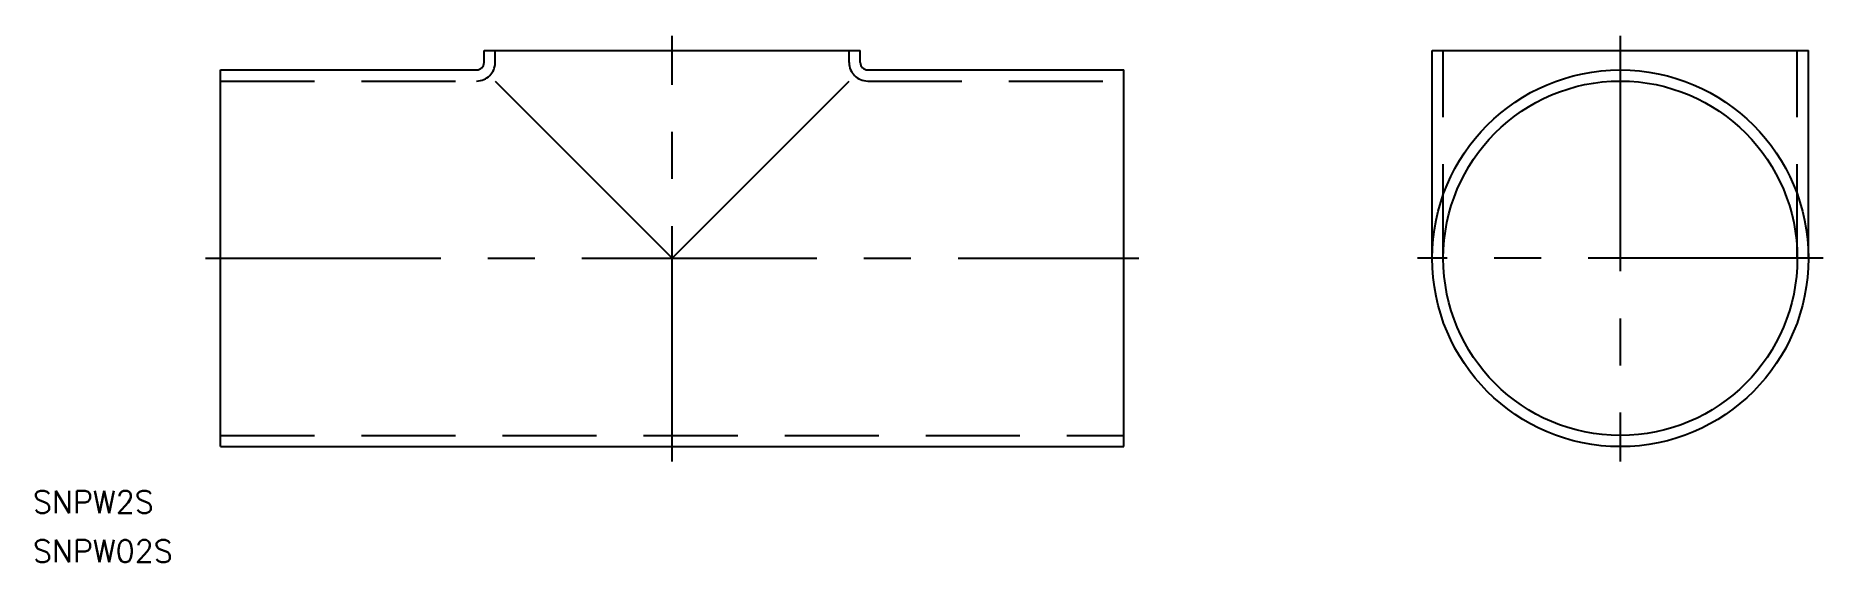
# Model space of a CAD drawing. Extents: x -214 to 27, y -41 to 30.
import ezdxf

# ---------------------------------------------------------------- set-up
doc = ezdxf.new("R2010")
doc.units = 0
doc.linetypes.add('CENTER', pattern=[50.8, 31.75, -6.35, 6.35, -6.35])
doc.linetypes.add('DASHED', pattern=[19.05, 12.7, -6.35])
doc.layers.get('0').update_dxf_attribs({"linetype": 'CONTINUOUS'})
doc.layers.add('CENTER', color=1, linetype='CENTER')
doc.styles.get("Standard").update_dxf_attribs({"font": 'txt.shx', "height": 3, "bigfont": 'bigfont.shx'})

# ---------------------------------------------------------------- blocks, each defined once
blk = doc.blocks.new('*U2')
at = {"color": 7, "linetype": 'CONTINUOUS'}
blk.add_text('SNPW2S', height=3, dxfattribs=at).set_placement((-214.35, -34.35))
blk = doc.blocks.new('*U3')
at = {"color": 7, "linetype": 'CONTINUOUS'}
blk.add_text('SNPW02S', height=3, dxfattribs=at).set_placement((-214.35, -40.98))

msp = doc.modelspace()

# ---------------------------------------------------------------- linework, layer by layer
at = {"color": 7, "linetype": 'CONTINUOUS'}
for p, q in [((-153.43, 28), (-102.63, 28)), ((-153.43, 26.4), (-153.43, 28)), ((-102.63, 26.4), (-102.63, 28)), ((-25.4, 28), (25.4, 28)), ((-25.4, 0), (-25.4, 28)), ((25.4, 0), (25.4, 28)), ((-189.03, 25.4), (-154.43, 25.4)), ((-189.03, -25.4), (-189.03, 25.4)), ((-101.63, 25.4), (-67.03, 25.4)), ((-67.03, -25.4), (-67.03, 25.4)), ((-151.93, 23.9), (-128.03, 0)), ((-128.03, 0), (-104.13, 23.9)), ((-189.03, -25.4), (-67.03, -25.4))]:
    msp.add_line(p, q, dxfattribs=at)
at = {"color": 3, "linetype": 'DASHED'}
for p, q in [((-151.93, 26.4), (-151.93, 28)), ((-104.13, 26.4), (-104.13, 28)), ((-23.9, 0), (-23.9, 28)), ((23.9, 0), (23.9, 28)), ((-189.03, 23.9), (-154.43, 23.9)), ((-101.63, 23.9), (-67.03, 23.9)), ((-189.03, -23.9), (-67.03, -23.9))]:
    msp.add_line(p, q, dxfattribs=at)
at = {"color": 7, "linetype": 'CONTINUOUS'}
for radius in [25.4, 23.9]:
    msp.add_circle((0, 0), radius, dxfattribs=at)
for centre, start, end in [((-154.43, 26.4), 270, 0), ((-101.63, 26.4), 180, 270)]:
    msp.add_arc(centre, 1, start, end, dxfattribs=at)
at = {"color": 3, "linetype": 'DASHED'}
for centre, start, end in [((-154.43, 26.4), 270, 0), ((-101.63, 26.4), 180, 270)]:
    msp.add_arc(centre, 2.5, start, end, dxfattribs=at)
at = {"layer": 'CENTER', "color": 1, "linetype": 'CENTER'}
for p, q in [((-128.03, -27.4), (-128.03, 30)), ((0, 30), (0, -27.4)), ((-191.03, 0), (-65.03, 0)), ((27.4, 0), (-27.4, 0))]:
    msp.add_line(p, q, dxfattribs=at)

# ---------------------------------------------------------------- block references
at = {"color": 7, "linetype": 'CONTINUOUS'}
for name in ['*U2', '*U3']:
    msp.add_blockref(name, (0, 0), dxfattribs=at)

doc.saveas('drawing.dxf')
